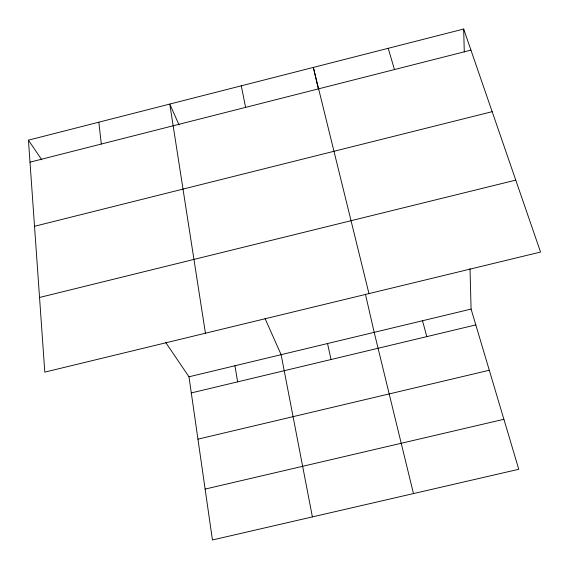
<?xml version="1.0" encoding="UTF-8"?>
<svg xmlns="http://www.w3.org/2000/svg" width="569" height="569" viewBox="0 0 569 569"><rect width="100%" height="100%" fill="white"/><g stroke="black" fill="none" stroke-linecap="round" stroke-linejoin="round"><path stroke-width="0.85" d="M28.45 140.159L463.671 29.033L540.55 252.046L44.802 372.119L28.45 140.159L41.8 159.839M30.001 162.158L470.947 50.129M34.524 226.291L492.164 111.673M39.538 297.473L515.756 180.117M165.664 342.424L188.979 376.792L471.089 309.081L470.015 268.696M191.298 392.93L475.798 324.906M197.941 439.154L489.297 370.255M205.117 489.091L503.899 419.289M179.079 124.995L169.782 104.07L205.43 333.214M265.026 318.455L281.114 354.679L312.402 516.901M471.089 309.081L518.779 469.283L212.436 539.967L188.979 376.792M388.207 48.301L394.466 69.56M422.511 320.738L426.807 336.62M368.961 293.604L313.355 67.412L318.249 88.736M413.471 493.579L374.189 332.339L365.419 294.137M327.531 343.534L331.016 359.523M241.284 85.812L245.595 107.385M234.926 365.76L237.636 381.849M98.842 122.186L101.296 144.042M463.671 29.033L464.283 52.064"/></g></svg>
